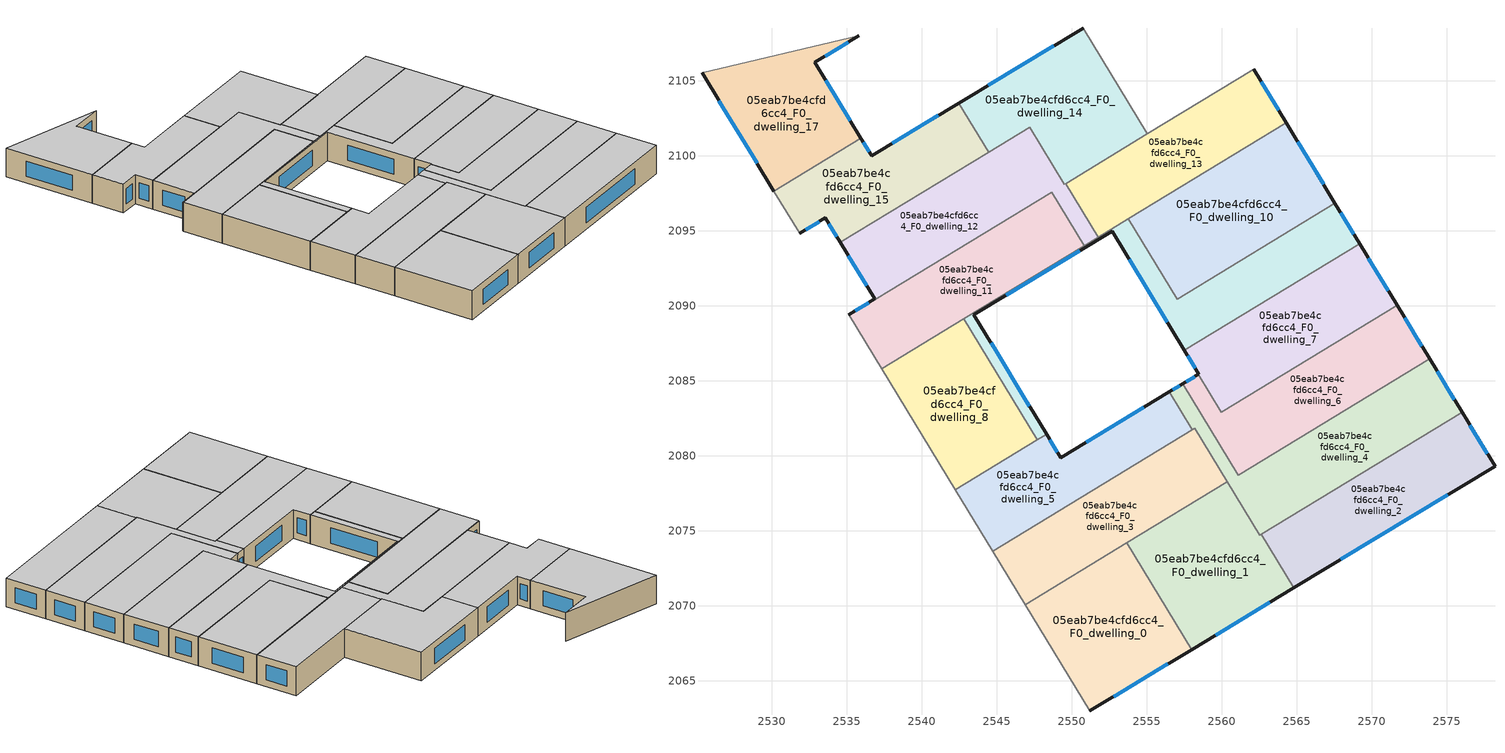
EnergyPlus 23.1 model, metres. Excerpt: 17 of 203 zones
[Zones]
05eab7be4cfd6cc4_F0_dwelling_0
 floor ground (EU_floor_Construction): 2553.68,2074.19 2558.01,2067.08 2551.22,2062.99 2546.91,2070.08 z0
 wall outside (EU_wall_Construction): 2551.22,2062.99 2558.01,2067.08 z0:3
 wall to 05eab7be4cfd6cc4_F0_dwelling_1 (EU_wall_Construction): 2558.01,2067.08 2553.68,2074.19 z0:3
 wall adiabatic (EU_wall_Construction): 2546.91,2070.08 2551.22,2062.99 z0:3
 wall to 05eab7be4cfd6cc4_F0_dwelling_3 (EU_wall_Construction): 2553.68,2074.19 2546.91,2070.08 z0:3
 window (EU_Window_Construction): 2552.82,2063.95 2556.41,2066.12 z0.7:2.3
 ceiling to 05eab7be4cfd6cc4_F1_dwelling_0 (EU_floor_Construction): 2558.01,2067.08 2553.68,2074.19 2546.91,2070.08 2551.22,2062.99 z3
05eab7be4cfd6cc4_F0_dwelling_1
 floor ground (EU_floor_Construction): 2562.64,2074.75 2564.8,2071.18 2558.01,2067.08 2553.68,2074.19 2560.39,2078.27 2562.56,2074.71 z0
 wall outside (EU_wall_Construction): 2558.01,2067.08 2564.8,2071.18 z0:3
 wall to 05eab7be4cfd6cc4_F0_dwelling_4 (EU_wall_Construction): 2562.64,2074.75 2562.56,2074.71 2560.39,2078.27 z0:3
 wall to 05eab7be4cfd6cc4_F0_dwelling_2 (EU_wall_Construction): 2564.8,2071.19 2562.64,2074.75 z0:3
 wall to 05eab7be4cfd6cc4_F0_dwelling_3 (EU_wall_Construction): 2560.39,2078.27 2553.68,2074.19 z0:3
 window (EU_Window_Construction): 2559.6,2068.04 2563.21,2070.22 z0.7:2.3
 ceiling to 05eab7be4cfd6cc4_F1_dwelling_1 (EU_floor_Construction): 2564.8,2071.18 2562.64,2074.75 2562.56,2074.71 2560.39,2078.27 2553.68,2074.19 2558.01,2067.08 z3
05eab7be4cfd6cc4_F0_dwelling_10
 floor ground (EU_floor_Construction): 2564.3,2102.2 2567.56,2096.84 2557.04,2090.45 2553.78,2095.8 z0
 wall outside (EU_wall_Construction): 2567.56,2096.84 2564.3,2102.2 z0:3
 wall to 05eab7be4cfd6cc4_F0_dwelling_9 (EU_wall_Construction): 2553.78,2095.8 2557.04,2090.45 2567.56,2096.84 z0:3
 wall to 05eab7be4cfd6cc4_F0_dwelling_13 (EU_wall_Construction): 2564.3,2102.2 2553.78,2095.8 z0:3
 window (EU_Window_Construction): 2566.79,2098.1 2565.07,2100.94 z0.7:2.3
 ceiling to 05eab7be4cfd6cc4_F1_dwelling_10 (EU_floor_Construction): 2567.56,2096.84 2564.3,2102.2 2553.78,2095.8 2557.04,2090.45 z3
05eab7be4cfd6cc4_F0_dwelling_11
 floor ground (EU_floor_Construction): 2548.66,2097.57 2550.83,2094 2537.35,2085.81 2535.18,2089.38 z0
 wall adiabatic (EU_wall_Construction): 2535.18,2089.38 2537.35,2085.81 z0:3
 wall to 05eab7be4cfd6cc4_F0_dwelling_12 (EU_wall_Construction): 2550.83,2094 2548.66,2097.57 2535.18,2089.38 z0:3
 wall to 05eab7be4cfd6cc4_F0_dwelling_9 (EU_wall_Construction): 2542.8,2089.12 2550.83,2094 z0:3
 wall to 05eab7be4cfd6cc4_F0_dwelling_8 (EU_wall_Construction): 2537.35,2085.81 2542.8,2089.12 z0:3
 ceiling to 05eab7be4cfd6cc4_F1_dwelling_11 (EU_floor_Construction): 2550.83,2094 2548.66,2097.57 2535.18,2089.38 2537.35,2085.81 z3
05eab7be4cfd6cc4_F0_dwelling_12
 floor ground (EU_floor_Construction): 2549.61,2098.15 2551.78,2094.58 2550.83,2094 2548.66,2097.57 2535.18,2089.38 2535.16,2089.42 2536.87,2090.45 2534.58,2094.22 2547.19,2101.89 2549.51,2098.09 z0
 wall outside (EU_wall_Construction): 2534.58,2094.22 2536.87,2090.45 2535.16,2089.42 z0:3
 wall to 05eab7be4cfd6cc4_F0_dwelling_14 (EU_wall_Construction): 2549.61,2098.15 2549.51,2098.09 2547.19,2101.89 2544.48,2100.24 z0:3
 wall to 05eab7be4cfd6cc4_F0_dwelling_13 (EU_wall_Construction): 2551.78,2094.58 2549.61,2098.15 z0:3
 wall adiabatic (EU_wall_Construction): 2535.16,2089.42 2535.18,2089.38 z0:3
 wall to 05eab7be4cfd6cc4_F0_dwelling_15 (EU_wall_Construction): 2544.48,2100.24 2534.58,2094.22 z0:3
 wall to 05eab7be4cfd6cc4_F0_dwelling_9 (EU_wall_Construction): 2550.83,2094 2551.78,2094.58 z0:3
 window (EU_Window_Construction): 2536.47,2090.21 2535.56,2089.66 / 2535.12,2093.34 2536.33,2091.34 z0.7:2.3
 ceiling to 05eab7be4cfd6cc4_F1_dwelling_12 (EU_floor_Construction): 2550.83,2094 2551.78,2094.58 2549.61,2098.15 2549.51,2098.09 2547.19,2101.89 2534.58,2094.22 2536.87,2090.45 2535.16,2089.42 2535.18,2089.38 2548.66,2097.57 z3
05eab7be4cfd6cc4_F0_dwelling_13
 floor ground (EU_floor_Construction): 2562.14,2105.76 2564.3,2102.2 2551.78,2094.58 2549.61,2098.15 z0
 wall outside (EU_wall_Construction): 2564.3,2102.2 2562.14,2105.76 z0:3
 wall to 05eab7be4cfd6cc4_F0_dwelling_16 (EU_wall_Construction): 2562.14,2105.76 2555.05,2101.46 z0:3
 wall to 05eab7be4cfd6cc4_F0_dwelling_14 (EU_wall_Construction): 2555.05,2101.46 2549.61,2098.15 z0:3
 wall to 05eab7be4cfd6cc4_F0_dwelling_9 (EU_wall_Construction): 2551.78,2094.58 2553.78,2095.8 z0:3
 window (EU_Window_Construction): 2563.79,2103.04 2562.64,2104.93 z0.7:2.3
 ceiling to 05eab7be4cfd6cc4_F1_dwelling_13 (EU_floor_Construction): 2564.3,2102.2 2562.14,2105.76 2549.61,2098.15 2551.78,2094.58 z3
05eab7be4cfd6cc4_F0_dwelling_14
 floor ground (EU_floor_Construction): 2550.76,2108.51 2555.05,2101.46 2549.51,2098.09 2547.19,2101.89 2544.48,2100.24 2542.48,2103.51 z0
 wall outside (EU_wall_Construction): 2550.76,2108.51 2542.48,2103.51 z0:3
 wall to 05eab7be4cfd6cc4_F0_dwelling_15 (EU_wall_Construction): 2542.48,2103.51 2544.48,2100.24 z0:3
 wall to 05eab7be4cfd6cc4_F0_dwelling_16 (EU_wall_Construction): 2555.05,2101.46 2550.76,2108.51 z0:3
 window (EU_Window_Construction): 2548.82,2107.34 2544.43,2104.69 z0.7:2.3
 ceiling to 05eab7be4cfd6cc4_F1_dwelling_14 (EU_floor_Construction): 2555.05,2101.46 2550.76,2108.51 2542.48,2103.51 2544.48,2100.24 2547.19,2101.89 2549.51,2098.09 z3
05eab7be4cfd6cc4_F0_dwelling_15
 floor ground (EU_floor_Construction): 2542.48,2103.51 2544.48,2100.24 2534.58,2094.22 2533.58,2095.86 2531.87,2094.82 2530.16,2097.64 2535.95,2101.16 2536.66,2100 z0
 wall outside (EU_wall_Construction): 2542.48,2103.51 2536.66,2100 2535.95,2101.16 / 2531.87,2094.82 2533.58,2095.86 2534.58,2094.22 z0:3
 wall adiabatic (EU_wall_Construction): 2530.16,2097.64 2531.87,2094.82 z0:3
 wall to 05eab7be4cfd6cc4_F0_dwelling_17 (EU_wall_Construction): 2535.95,2101.16 2530.16,2097.64 z0:3
 window (EU_Window_Construction): 2536.49,2100.27 2536.12,2100.89 / 2541.12,2102.69 2538.03,2100.82 / 2533.82,2095.47 2534.35,2094.61 / 2532.27,2095.07 2533.18,2095.62 z0.7:2.3
 ceiling to 05eab7be4cfd6cc4_F1_dwelling_15 (EU_floor_Construction): 2544.48,2100.24 2542.48,2103.51 2536.66,2100 2535.95,2101.16 2530.16,2097.64 2531.87,2094.82 2533.58,2095.86 2534.58,2094.22 z3
05eab7be4cfd6cc4_F0_dwelling_17
 floor ground (EU_floor_Construction): 2535.8,2107.98 2532.87,2106.22 2535.95,2101.16 2530.16,2097.64 2525.36,2105.53 z0
 wall outside (EU_wall_Construction): 2535.95,2101.16 2532.87,2106.22 2535.8,2107.98 / 2525.36,2105.53 2530.16,2097.64 z0:3
 wall to 05eab7be4cfd6cc4_F0_dwelling_18 (EU_wall_Construction): 2535.8,2107.98 2525.36,2105.53 z0:3
 window (EU_Window_Construction): 2533.56,2106.63 2535.11,2107.57 / 2535.23,2102.35 2533.6,2105.03 / 2526.48,2103.68 2529.03,2099.49 z0.7:2.3
 ceiling to 05eab7be4cfd6cc4_F1_dwelling_17 (EU_floor_Construction): 2535.95,2101.16 2532.87,2106.22 2535.8,2107.98 2525.36,2105.53 2530.16,2097.64 z3
05eab7be4cfd6cc4_F0_dwelling_2
 floor ground (EU_floor_Construction): 2576.03,2082.9 2578.22,2079.29 2564.8,2071.19 2562.64,2074.75 z0
 wall outside (EU_wall_Construction): 2564.8,2071.19 2578.22,2079.29 2576.03,2082.9 z0:3
 wall to 05eab7be4cfd6cc4_F0_dwelling_4 (EU_wall_Construction): 2576.03,2082.9 2562.64,2074.75 z0:3
 window (EU_Window_Construction): 2567.96,2073.09 2575.07,2077.39 / 2577.71,2080.14 2576.55,2082.05 z0.7:2.3
 ceiling to 05eab7be4cfd6cc4_F1_dwelling_2 (EU_floor_Construction): 2578.22,2079.29 2576.03,2082.9 2562.64,2074.75 2564.8,2071.19 z3
05eab7be4cfd6cc4_F0_dwelling_3
 floor ground (EU_floor_Construction): 2558.22,2081.84 2560.39,2078.27 2546.91,2070.08 2544.74,2073.64 z0
 wall adiabatic (EU_wall_Construction): 2544.74,2073.64 2546.91,2070.08 z0:3
 wall to 05eab7be4cfd6cc4_F0_dwelling_5 (EU_wall_Construction): 2558.05,2081.74 2544.74,2073.64 z0:3
 wall to 05eab7be4cfd6cc4_F0_dwelling_4 (EU_wall_Construction): 2560.39,2078.27 2558.22,2081.84 2558.05,2081.74 z0:3
 ceiling to 05eab7be4cfd6cc4_F1_dwelling_3 (EU_floor_Construction): 2560.39,2078.27 2558.22,2081.84 2544.74,2073.64 2546.91,2070.08 z3
05eab7be4cfd6cc4_F0_dwelling_4
 floor ground (EU_floor_Construction): 2573.86,2086.47 2576.03,2082.9 2562.56,2074.71 2558.22,2081.84 2558.05,2081.74 2556.52,2084.26 2557.41,2084.8 2561.11,2078.71 z0
 wall outside (EU_wall_Construction): 2576.03,2082.9 2573.86,2086.47 / 2557.41,2084.8 2556.52,2084.26 z0:3
 wall to 05eab7be4cfd6cc4_F0_dwelling_5 (EU_wall_Construction): 2556.52,2084.26 2558.05,2081.74 z0:3
 wall to 05eab7be4cfd6cc4_F0_dwelling_6 (EU_wall_Construction): 2573.86,2086.47 2561.11,2078.71 2557.41,2084.8 z0:3
 window (EU_Window_Construction): 2575.52,2083.74 2574.37,2085.63 / 2557.2,2084.67 2556.73,2084.38 z0.7:2.3
 ceiling to 05eab7be4cfd6cc4_F1_dwelling_4 (EU_floor_Construction): 2576.03,2082.9 2573.86,2086.47 2561.11,2078.71 2557.41,2084.8 2556.52,2084.26 2558.05,2081.74 2558.22,2081.84 2562.56,2074.71 z3
05eab7be4cfd6cc4_F0_dwelling_5
 floor ground (EU_floor_Construction): 2556.52,2084.26 2558.05,2081.74 2544.74,2073.64 2542.25,2077.75 2548.33,2081.44 2549.28,2079.88 z0
 wall outside (EU_wall_Construction): 2556.52,2084.26 2549.28,2079.88 2548.33,2081.44 z0:3
 wall adiabatic (EU_wall_Construction): 2542.25,2077.75 2544.74,2073.64 z0:3
 wall to 05eab7be4cfd6cc4_F0_dwelling_8 (EU_wall_Construction): 2547.7,2081.07 2542.25,2077.75 z0:3
 wall to 05eab7be4cfd6cc4_F0_dwelling_9 (EU_wall_Construction): 2548.33,2081.44 2547.7,2081.07 z0:3
 window (EU_Window_Construction): 2549.05,2080.25 2548.55,2081.08 / 2554.81,2083.23 2550.98,2080.91 z0.7:2.3
 ceiling to 05eab7be4cfd6cc4_F1_dwelling_5 (EU_floor_Construction): 2558.05,2081.74 2556.52,2084.26 2549.28,2079.88 2548.33,2081.44 2542.25,2077.75 2544.74,2073.64 z3
05eab7be4cfd6cc4_F0_dwelling_6
 floor ground (EU_floor_Construction): 2571.7,2090.03 2573.86,2086.47 2561.11,2078.71 2557.41,2084.8 2558.44,2085.42 2559.97,2082.9 z0
 wall outside (EU_wall_Construction): 2558.44,2085.42 2557.41,2084.8 / 2573.86,2086.47 2571.7,2090.03 z0:3
 wall to 05eab7be4cfd6cc4_F0_dwelling_7 (EU_wall_Construction): 2571.7,2090.03 2559.97,2082.9 2558.44,2085.42 z0:3
 window (EU_Window_Construction): 2558.2,2085.27 2557.65,2084.94 / 2573.35,2087.3 2572.2,2089.2 z0.7:2.3
 ceiling to 05eab7be4cfd6cc4_F1_dwelling_6 (EU_floor_Construction): 2573.86,2086.47 2571.7,2090.03 2559.97,2082.9 2558.44,2085.42 2557.41,2084.8 2561.11,2078.71 z3
05eab7be4cfd6cc4_F0_dwelling_7
 floor ground (EU_floor_Construction): 2569.2,2094.14 2571.7,2090.03 2559.97,2082.9 2558.44,2085.42 2558.48,2085.45 2557.52,2087.03 z0
 wall outside (EU_wall_Construction): 2571.7,2090.03 2569.2,2094.14 / 2557.52,2087.03 2558.48,2085.45 2558.44,2085.42 z0:3
 wall to 05eab7be4cfd6cc4_F0_dwelling_9 (EU_wall_Construction): 2569.2,2094.14 2557.52,2087.03 z0:3
 window (EU_Window_Construction): 2571.11,2091 2569.79,2093.17 / 2557.74,2086.66 2558.26,2085.82 z0.7:2.3
 ceiling to 05eab7be4cfd6cc4_F1_dwelling_7 (EU_floor_Construction): 2571.7,2090.03 2569.2,2094.14 2557.52,2087.03 2558.48,2085.45 2558.44,2085.42 2559.97,2082.9 z3
05eab7be4cfd6cc4_F0_dwelling_8
 floor ground (EU_floor_Construction): 2542.8,2089.12 2547.7,2081.07 2542.25,2077.75 2537.35,2085.81 z0
 wall to 05eab7be4cfd6cc4_F0_dwelling_9 (EU_wall_Construction): 2547.7,2081.07 2542.8,2089.12 z0:3
 wall adiabatic (EU_wall_Construction): 2537.35,2085.81 2542.25,2077.75 z0:3
 ceiling to 05eab7be4cfd6cc4_F1_dwelling_8 (EU_floor_Construction): 2547.7,2081.07 2542.8,2089.12 2537.35,2085.81 2542.25,2077.75 z3
05eab7be4cfd6cc4_F0_dwelling_9
 floor ground (EU_floor_Construction): 2567.56,2096.84 2569.2,2094.14 2557.52,2087.03 2552.69,2094.96 2543.49,2089.4 2548.33,2081.44 2547.7,2081.07 2542.8,2089.12 2553.78,2095.8 2557.04,2090.45 z0
 wall outside (EU_wall_Construction): 2548.33,2081.44 2543.49,2089.4 2552.69,2094.96 2557.52,2087.03 / 2569.2,2094.14 2567.56,2096.84 z0:3
 window (EU_Window_Construction): 2545.65,2090.71 2550.53,2093.66 / 2547.19,2083.31 2544.63,2087.53 / 2568.81,2094.77 2567.94,2096.21 / 2553.83,2093.1 2556.38,2088.9 z0.7:2.3
 ceiling to 05eab7be4cfd6cc4_F1_dwelling_9 (EU_floor_Construction): 2569.2,2094.14 2567.56,2096.84 2557.04,2090.45 2553.78,2095.8 2542.8,2089.12 2547.7,2081.07 2548.33,2081.44 2543.49,2089.4 2552.69,2094.96 2557.52,2087.03 z3
[Building]
EU S2 Campaign: North Axis=0; Terrain=City; Solar Distribution=FullExterior
[Site:Location]
Budapest.Ferenc.Liszt.Intl.AP: Latitude=47.437; Longitude=19.256; Time Zone=1; Elevation=185
[SizingPeriod:WeatherFileDays]
AnnualSizingPeriod: Begin Month=1; Begin Day of Month=1; End Month=12; End Day of Month=31; Day of Week for Start Day=Monday; Use Weather File Daylight Saving Period=No; Use Weather File Rain and Snow Indicators=No
[MATERIAL]
EU_InternalMass_Material: Roughness=MediumRough; Thickness=0.1; Conductivity=1; Density=1800; Specific Heat=900; Thermal Absorptance=0.9; Solar Absorptance=0.7; Visible Absorptance=0.7
[MATERIAL:NOMASS] Roughness=MediumRough; Thermal Absorptance=0.9; Solar Absorptance=0.7; Visible Absorptance=0.7
Name | Thermal Resistance
EU_wall_NoMass | 0.832559
EU_floor_NoMass | 0.872794
[WINDOWMATERIAL:SIMPLEGLAZINGSYSTEM]
EU_Window_SimpleGlazing: UFactor=2.79869; Solar Heat Gain Coefficient=0.75; Visible Transmittance=0.75
[CONSTRUCTION]
EU_wall_Construction: EU_wall_NoMass
EU_floor_Construction: EU_floor_NoMass
EU_Window_Construction: EU_Window_SimpleGlazing
EU_InternalMass_Construction: EU_InternalMass_Material
[ZONE] Type=1; Multiplier=1; Ceiling Height=autocalculate; Floor Area=autocalculate; Part of Total Floor Area=Yes
Name | Volume
05eab7be4cfd6cc4_F0_dwelling_0 | 197.502
05eab7be4cfd6cc4_F0_dwelling_1 | 197.51
05eab7be4cfd6cc4_F0_dwelling_10 | 231.326
05eab7be4cfd6cc4_F0_dwelling_11 | 197.525
05eab7be4cfd6cc4_F0_dwelling_12 | 211.445
05eab7be4cfd6cc4_F0_dwelling_13 | 183.576
05eab7be4cfd6cc4_F0_dwelling_14 | 197.489
05eab7be4cfd6cc4_F0_dwelling_15 | 173.065
05eab7be4cfd6cc4_F0_dwelling_17 | 171.034
05eab7be4cfd6cc4_F0_dwelling_2 | 197.492
05eab7be4cfd6cc4_F0_dwelling_3 | 197.504
05eab7be4cfd6cc4_F0_dwelling_4 | 217.38
05eab7be4cfd6cc4_F0_dwelling_5 | 177.653
05eab7be4cfd6cc4_F0_dwelling_6 | 197.494
05eab7be4cfd6cc4_F0_dwelling_7 | 197.503
05eab7be4cfd6cc4_F0_dwelling_8 | 180.605
05eab7be4cfd6cc4_F0_dwelling_9 | 180.648
[INTERNALMASS] Construction=EU_InternalMass_Construction
Name | Zone or ZoneList | Surface Area
05eab7be4cfd6cc4_F0_dwelling_0_EU_InternalMass | 05eab7be4cfd6cc4_F0_dwelling_0 | 65.8344
05eab7be4cfd6cc4_F0_dwelling_1_EU_InternalMass | 05eab7be4cfd6cc4_F0_dwelling_1 | 65.8394
05eab7be4cfd6cc4_F0_dwelling_2_EU_InternalMass | 05eab7be4cfd6cc4_F0_dwelling_2 | 65.8302
05eab7be4cfd6cc4_F0_dwelling_3_EU_InternalMass | 05eab7be4cfd6cc4_F0_dwelling_3 | 65.8292
05eab7be4cfd6cc4_F0_dwelling_4_EU_InternalMass | 05eab7be4cfd6cc4_F0_dwelling_4 | 72.4601
05eab7be4cfd6cc4_F0_dwelling_5_EU_InternalMass | 05eab7be4cfd6cc4_F0_dwelling_5 | 59.2169
05eab7be4cfd6cc4_F0_dwelling_6_EU_InternalMass | 05eab7be4cfd6cc4_F0_dwelling_6 | 65.8305
05eab7be4cfd6cc4_F0_dwelling_7_EU_InternalMass | 05eab7be4cfd6cc4_F0_dwelling_7 | 65.8342
05eab7be4cfd6cc4_F0_dwelling_8_EU_InternalMass | 05eab7be4cfd6cc4_F0_dwelling_8 | 60.2033
05eab7be4cfd6cc4_F0_dwelling_9_EU_InternalMass | 05eab7be4cfd6cc4_F0_dwelling_9 | 60.2182
05eab7be4cfd6cc4_F0_dwelling_10_EU_InternalMass | 05eab7be4cfd6cc4_F0_dwelling_10 | 77.107
05eab7be4cfd6cc4_F0_dwelling_11_EU_InternalMass | 05eab7be4cfd6cc4_F0_dwelling_11 | 65.8412
05eab7be4cfd6cc4_F0_dwelling_12_EU_InternalMass | 05eab7be4cfd6cc4_F0_dwelling_12 | 70.4813
05eab7be4cfd6cc4_F0_dwelling_13_EU_InternalMass | 05eab7be4cfd6cc4_F0_dwelling_13 | 61.1929
05eab7be4cfd6cc4_F0_dwelling_14_EU_InternalMass | 05eab7be4cfd6cc4_F0_dwelling_14 | 65.8297
05eab7be4cfd6cc4_F0_dwelling_15_EU_InternalMass | 05eab7be4cfd6cc4_F0_dwelling_15 | 57.6867
05eab7be4cfd6cc4_F0_dwelling_17_EU_InternalMass | 05eab7be4cfd6cc4_F0_dwelling_17 | 57.0105
[OTHEREQUIPMENT] Fuel Type=Electricity; Design Level Calculation Method=Watts/Area; Power per Zone Floor Area=1; Fraction Latent=0; Fraction Radiant=0; Fraction Lost=0; Carbon Dioxide Generation Rate=0; EndUse Subcategory=EU_Step8_InternalGains
Name | Zone or ZoneList or Space or SpaceList | Schedule
EU_Step8_InternalGain_05eab7be4cfd6cc4_F0_dwelling_0_f000 | 05eab7be4cfd6cc4_F0_dwelling_0 | EU_Step8_GainSchedule_05eab7be4cfd6cc4_F0_dwelling_0_f000
EU_Step8_InternalGain_05eab7be4cfd6cc4_F0_dwelling_1_f000 | 05eab7be4cfd6cc4_F0_dwelling_1 | EU_Step8_GainSchedule_05eab7be4cfd6cc4_F0_dwelling_1_f000
EU_Step8_InternalGain_05eab7be4cfd6cc4_F0_dwelling_2_f000 | 05eab7be4cfd6cc4_F0_dwelling_2 | EU_Step8_GainSchedule_05eab7be4cfd6cc4_F0_dwelling_2_f000
EU_Step8_InternalGain_05eab7be4cfd6cc4_F0_dwelling_3_f000 | 05eab7be4cfd6cc4_F0_dwelling_3 | EU_Step8_GainSchedule_05eab7be4cfd6cc4_F0_dwelling_3_f000
EU_Step8_InternalGain_05eab7be4cfd6cc4_F0_dwelling_4_f000 | 05eab7be4cfd6cc4_F0_dwelling_4 | EU_Step8_GainSchedule_05eab7be4cfd6cc4_F0_dwelling_4_f000
EU_Step8_InternalGain_05eab7be4cfd6cc4_F0_dwelling_5_f000 | 05eab7be4cfd6cc4_F0_dwelling_5 | EU_Step8_GainSchedule_05eab7be4cfd6cc4_F0_dwelling_5_f000
EU_Step8_InternalGain_05eab7be4cfd6cc4_F0_dwelling_6_f000 | 05eab7be4cfd6cc4_F0_dwelling_6 | EU_Step8_GainSchedule_05eab7be4cfd6cc4_F0_dwelling_6_f000
EU_Step8_InternalGain_05eab7be4cfd6cc4_F0_dwelling_7_f000 | 05eab7be4cfd6cc4_F0_dwelling_7 | EU_Step8_GainSchedule_05eab7be4cfd6cc4_F0_dwelling_7_f000
EU_Step8_InternalGain_05eab7be4cfd6cc4_F0_dwelling_8_f000 | 05eab7be4cfd6cc4_F0_dwelling_8 | EU_Step8_GainSchedule_05eab7be4cfd6cc4_F0_dwelling_8_f000
EU_Step8_InternalGain_05eab7be4cfd6cc4_F0_dwelling_9_f000 | 05eab7be4cfd6cc4_F0_dwelling_9 | EU_Step8_GainSchedule_05eab7be4cfd6cc4_F0_dwelling_9_f000
EU_Step8_InternalGain_05eab7be4cfd6cc4_F0_dwelling_10_f000 | 05eab7be4cfd6cc4_F0_dwelling_10 | EU_Step8_GainSchedule_05eab7be4cfd6cc4_F0_dwelling_10_f000
EU_Step8_InternalGain_05eab7be4cfd6cc4_F0_dwelling_11_f000 | 05eab7be4cfd6cc4_F0_dwelling_11 | EU_Step8_GainSchedule_05eab7be4cfd6cc4_F0_dwelling_11_f000
EU_Step8_InternalGain_05eab7be4cfd6cc4_F0_dwelling_12_f000 | 05eab7be4cfd6cc4_F0_dwelling_12 | EU_Step8_GainSchedule_05eab7be4cfd6cc4_F0_dwelling_12_f000
EU_Step8_InternalGain_05eab7be4cfd6cc4_F0_dwelling_13_f000 | 05eab7be4cfd6cc4_F0_dwelling_13 | EU_Step8_GainSchedule_05eab7be4cfd6cc4_F0_dwelling_13_f000
EU_Step8_InternalGain_05eab7be4cfd6cc4_F0_dwelling_14_f000 | 05eab7be4cfd6cc4_F0_dwelling_14 | EU_Step8_GainSchedule_05eab7be4cfd6cc4_F0_dwelling_14_f000
EU_Step8_InternalGain_05eab7be4cfd6cc4_F0_dwelling_15_f000 | 05eab7be4cfd6cc4_F0_dwelling_15 | EU_Step8_GainSchedule_05eab7be4cfd6cc4_F0_dwelling_15_f000
EU_Step8_InternalGain_05eab7be4cfd6cc4_F0_dwelling_17_f000 | 05eab7be4cfd6cc4_F0_dwelling_17 | EU_Step8_GainSchedule_05eab7be4cfd6cc4_F0_dwelling_17_f000
[ZONEVENTILATION:DESIGNFLOWRATE] Schedule=EU_AlwaysOn; Design Flow Rate Calculation Method=AirChanges/Hour; Air Changes per Hour=0.475469; Ventilation Type=Natural; Fan Pressure Rise=0; Fan Total Efficiency=1; Constant Term Coefficient=1; Temperature Term Coefficient=0; Velocity Term Coefficient=0; Velocity Squared Term Coefficient=0; Minimum Indoor Temperature=-100; Maximum Indoor Temperature=100; Delta Temperature=-100; Minimum Outdoor Temperature=-100; Maximum Outdoor Temperature=100; Maximum Wind Speed=40
Name | Zone or ZoneList or Space or SpaceList
EU_ConstantAir_05eab7be4cfd6cc4_F0_dwelling_0 | 05eab7be4cfd6cc4_F0_dwelling_0
EU_ConstantAir_05eab7be4cfd6cc4_F0_dwelling_1 | 05eab7be4cfd6cc4_F0_dwelling_1
EU_ConstantAir_05eab7be4cfd6cc4_F0_dwelling_2 | 05eab7be4cfd6cc4_F0_dwelling_2
EU_ConstantAir_05eab7be4cfd6cc4_F0_dwelling_3 | 05eab7be4cfd6cc4_F0_dwelling_3
EU_ConstantAir_05eab7be4cfd6cc4_F0_dwelling_4 | 05eab7be4cfd6cc4_F0_dwelling_4
EU_ConstantAir_05eab7be4cfd6cc4_F0_dwelling_5 | 05eab7be4cfd6cc4_F0_dwelling_5
EU_ConstantAir_05eab7be4cfd6cc4_F0_dwelling_6 | 05eab7be4cfd6cc4_F0_dwelling_6
EU_ConstantAir_05eab7be4cfd6cc4_F0_dwelling_7 | 05eab7be4cfd6cc4_F0_dwelling_7
EU_ConstantAir_05eab7be4cfd6cc4_F0_dwelling_8 | 05eab7be4cfd6cc4_F0_dwelling_8
EU_ConstantAir_05eab7be4cfd6cc4_F0_dwelling_9 | 05eab7be4cfd6cc4_F0_dwelling_9
EU_ConstantAir_05eab7be4cfd6cc4_F0_dwelling_10 | 05eab7be4cfd6cc4_F0_dwelling_10
EU_ConstantAir_05eab7be4cfd6cc4_F0_dwelling_11 | 05eab7be4cfd6cc4_F0_dwelling_11
EU_ConstantAir_05eab7be4cfd6cc4_F0_dwelling_12 | 05eab7be4cfd6cc4_F0_dwelling_12
EU_ConstantAir_05eab7be4cfd6cc4_F0_dwelling_13 | 05eab7be4cfd6cc4_F0_dwelling_13
EU_ConstantAir_05eab7be4cfd6cc4_F0_dwelling_14 | 05eab7be4cfd6cc4_F0_dwelling_14
EU_ConstantAir_05eab7be4cfd6cc4_F0_dwelling_15 | 05eab7be4cfd6cc4_F0_dwelling_15
EU_ConstantAir_05eab7be4cfd6cc4_F0_dwelling_17 | 05eab7be4cfd6cc4_F0_dwelling_17
[HVACTEMPLATE:THERMOSTAT] Constant Heating Setpoint=20; Constant Cooling Setpoint=50
EU_HeatOnly_05eab7be4cfd6cc4_F0_dwelling_0; EU_HeatOnly_05eab7be4cfd6cc4_F0_dwelling_1; EU_HeatOnly_05eab7be4cfd6cc4_F0_dwelling_2; EU_HeatOnly_05eab7be4cfd6cc4_F0_dwelling_3; EU_HeatOnly_05eab7be4cfd6cc4_F0_dwelling_4; EU_HeatOnly_05eab7be4cfd6cc4_F0_dwelling_5; EU_HeatOnly_05eab7be4cfd6cc4_F0_dwelling_6; EU_HeatOnly_05eab7be4cfd6cc4_F0_dwelling_7; EU_HeatOnly_05eab7be4cfd6cc4_F0_dwelling_8; EU_HeatOnly_05eab7be4cfd6cc4_F0_dwelling_9; EU_HeatOnly_05eab7be4cfd6cc4_F0_dwelling_10; EU_HeatOnly_05eab7be4cfd6cc4_F0_dwelling_11; EU_HeatOnly_05eab7be4cfd6cc4_F0_dwelling_12; EU_HeatOnly_05eab7be4cfd6cc4_F0_dwelling_13; EU_HeatOnly_05eab7be4cfd6cc4_F0_dwelling_14; EU_HeatOnly_05eab7be4cfd6cc4_F0_dwelling_15; EU_HeatOnly_05eab7be4cfd6cc4_F0_dwelling_16; EU_HeatOnly_05eab7be4cfd6cc4_F0_dwelling_17; EU_HeatOnly_05eab7be4cfd6cc4_F0_dwelling_18; EU_HeatOnly_05eab7be4cfd6cc4_F0_dwelling_19; EU_HeatOnly_05eab7be4cfd6cc4_F0_dwelling_20; EU_HeatOnly_05eab7be4cfd6cc4_F0_dwelling_21; EU_HeatOnly_05eab7be4cfd6cc4_F0_dwelling_22; EU_HeatOnly_05eab7be4cfd6cc4_F0_dwelling_23; EU_HeatOnly_05eab7be4cfd6cc4_F0_dwelling_24; EU_HeatOnly_05eab7be4cfd6cc4_F0_dwelling_25; EU_HeatOnly_05eab7be4cfd6cc4_F0_dwelling_26; EU_HeatOnly_05eab7be4cfd6cc4_F0_dwelling_27; EU_HeatOnly_05eab7be4cfd6cc4_F0_dwelling_28; EU_HeatOnly_05eab7be4cfd6cc4_F0_dwelling_29; EU_HeatOnly_05eab7be4cfd6cc4_F0_dwelling_30; EU_HeatOnly_05eab7be4cfd6cc4_F0_dwelling_31; EU_HeatOnly_05eab7be4cfd6cc4_F0_dwelling_32; EU_HeatOnly_05eab7be4cfd6cc4_F0_dwelling_33; EU_HeatOnly_05eab7be4cfd6cc4_F1_dwelling_0; EU_HeatOnly_05eab7be4cfd6cc4_F1_dwelling_1; EU_HeatOnly_05eab7be4cfd6cc4_F1_dwelling_2; EU_HeatOnly_05eab7be4cfd6cc4_F1_dwelling_3; EU_HeatOnly_05eab7be4cfd6cc4_F1_dwelling_4; EU_HeatOnly_05eab7be4cfd6cc4_F1_dwelling_5; EU_HeatOnly_05eab7be4cfd6cc4_F1_dwelling_6; EU_HeatOnly_05eab7be4cfd6cc4_F1_dwelling_7; EU_HeatOnly_05eab7be4cfd6cc4_F1_dwelling_8; EU_HeatOnly_05eab7be4cfd6cc4_F1_dwelling_9; EU_HeatOnly_05eab7be4cfd6cc4_F1_dwelling_10; EU_HeatOnly_05eab7be4cfd6cc4_F1_dwelling_11; EU_HeatOnly_05eab7be4cfd6cc4_F1_dwelling_12; EU_HeatOnly_05eab7be4cfd6cc4_F1_dwelling_13; EU_HeatOnly_05eab7be4cfd6cc4_F1_dwelling_14; EU_HeatOnly_05eab7be4cfd6cc4_F1_dwelling_15; EU_HeatOnly_05eab7be4cfd6cc4_F1_dwelling_16; EU_HeatOnly_05eab7be4cfd6cc4_F1_dwelling_17; EU_HeatOnly_05eab7be4cfd6cc4_F1_dwelling_18; EU_HeatOnly_05eab7be4cfd6cc4_F1_dwelling_19; EU_HeatOnly_05eab7be4cfd6cc4_F1_dwelling_20; EU_HeatOnly_05eab7be4cfd6cc4_F1_dwelling_21; EU_HeatOnly_05eab7be4cfd6cc4_F1_dwelling_22; EU_HeatOnly_05eab7be4cfd6cc4_F1_dwelling_23; EU_HeatOnly_05eab7be4cfd6cc4_F1_dwelling_24; EU_HeatOnly_05eab7be4cfd6cc4_F1_dwelling_25; EU_HeatOnly_05eab7be4cfd6cc4_F1_dwelling_26; EU_HeatOnly_05eab7be4cfd6cc4_F1_dwelling_27; EU_HeatOnly_05eab7be4cfd6cc4_F1_dwelling_28; EU_HeatOnly_05eab7be4cfd6cc4_F1_dwelling_29; EU_HeatOnly_05eab7be4cfd6cc4_F1_dwelling_30; EU_HeatOnly_05eab7be4cfd6cc4_F1_dwelling_31; EU_HeatOnly_05eab7be4cfd6cc4_F1_dwelling_32; EU_HeatOnly_05eab7be4cfd6cc4_F1_dwelling_33; EU_HeatOnly_05eab7be4cfd6cc4_F2_dwelling_0; EU_HeatOnly_05eab7be4cfd6cc4_F2_dwelling_1; EU_HeatOnly_05eab7be4cfd6cc4_F2_dwelling_2; EU_HeatOnly_05eab7be4cfd6cc4_F2_dwelling_3; EU_HeatOnly_05eab7be4cfd6cc4_F2_dwelling_4; EU_HeatOnly_05eab7be4cfd6cc4_F2_dwelling_5; EU_HeatOnly_05eab7be4cfd6cc4_F2_dwelling_6; EU_HeatOnly_05eab7be4cfd6cc4_F2_dwelling_7; EU_HeatOnly_05eab7be4cfd6cc4_F2_dwelling_8; EU_HeatOnly_05eab7be4cfd6cc4_F2_dwelling_9; EU_HeatOnly_05eab7be4cfd6cc4_F2_dwelling_10; EU_HeatOnly_05eab7be4cfd6cc4_F2_dwelling_11; EU_HeatOnly_05eab7be4cfd6cc4_F2_dwelling_12; EU_HeatOnly_05eab7be4cfd6cc4_F2_dwelling_13; EU_HeatOnly_05eab7be4cfd6cc4_F2_dwelling_14; EU_HeatOnly_05eab7be4cfd6cc4_F2_dwelling_15; EU_HeatOnly_05eab7be4cfd6cc4_F2_dwelling_16; EU_HeatOnly_05eab7be4cfd6cc4_F2_dwelling_17; EU_HeatOnly_05eab7be4cfd6cc4_F2_dwelling_18; EU_HeatOnly_05eab7be4cfd6cc4_F2_dwelling_19; EU_HeatOnly_05eab7be4cfd6cc4_F2_dwelling_20; EU_HeatOnly_05eab7be4cfd6cc4_F2_dwelling_21; EU_HeatOnly_05eab7be4cfd6cc4_F2_dwelling_22; EU_HeatOnly_05eab7be4cfd6cc4_F2_dwelling_23; EU_HeatOnly_05eab7be4cfd6cc4_F2_dwelling_24; EU_HeatOnly_05eab7be4cfd6cc4_F2_dwelling_25; EU_HeatOnly_05eab7be4cfd6cc4_F2_dwelling_26; EU_HeatOnly_05eab7be4cfd6cc4_F2_dwelling_27; EU_HeatOnly_05eab7be4cfd6cc4_F2_dwelling_28; EU_HeatOnly_05eab7be4cfd6cc4_F2_dwelling_29; EU_HeatOnly_05eab7be4cfd6cc4_F2_dwelling_30; EU_HeatOnly_05eab7be4cfd6cc4_F2_dwelling_31; EU_HeatOnly_05eab7be4cfd6cc4_F2_dwelling_32; EU_HeatOnly_05eab7be4cfd6cc4_F2_dwelling_33; EU_HeatOnly_05eab7be4cfd6cc4_F3_dwelling_0; EU_HeatOnly_05eab7be4cfd6cc4_F3_dwelling_1; EU_HeatOnly_05eab7be4cfd6cc4_F3_dwelling_2; EU_HeatOnly_05eab7be4cfd6cc4_F3_dwelling_3; EU_HeatOnly_05eab7be4cfd6cc4_F3_dwelling_4; EU_HeatOnly_05eab7be4cfd6cc4_F3_dwelling_5; EU_HeatOnly_05eab7be4cfd6cc4_F3_dwelling_6; EU_HeatOnly_05eab7be4cfd6cc4_F3_dwelling_7; EU_HeatOnly_05eab7be4cfd6cc4_F3_dwelling_8; EU_HeatOnly_05eab7be4cfd6cc4_F3_dwelling_9; EU_HeatOnly_05eab7be4cfd6cc4_F3_dwelling_10; EU_HeatOnly_05eab7be4cfd6cc4_F3_dwelling_11; EU_HeatOnly_05eab7be4cfd6cc4_F3_dwelling_12; EU_HeatOnly_05eab7be4cfd6cc4_F3_dwelling_13; EU_HeatOnly_05eab7be4cfd6cc4_F3_dwelling_14; EU_HeatOnly_05eab7be4cfd6cc4_F3_dwelling_15; EU_HeatOnly_05eab7be4cfd6cc4_F3_dwelling_16; EU_HeatOnly_05eab7be4cfd6cc4_F3_dwelling_17; EU_HeatOnly_05eab7be4cfd6cc4_F3_dwelling_18; EU_HeatOnly_05eab7be4cfd6cc4_F3_dwelling_19; EU_HeatOnly_05eab7be4cfd6cc4_F3_dwelling_20; EU_HeatOnly_05eab7be4cfd6cc4_F3_dwelling_21; EU_HeatOnly_05eab7be4cfd6cc4_F3_dwelling_22; EU_HeatOnly_05eab7be4cfd6cc4_F3_dwelling_23; EU_HeatOnly_05eab7be4cfd6cc4_F3_dwelling_24; EU_HeatOnly_05eab7be4cfd6cc4_F3_dwelling_25; EU_HeatOnly_05eab7be4cfd6cc4_F3_dwelling_26; EU_HeatOnly_05eab7be4cfd6cc4_F3_dwelling_27; EU_HeatOnly_05eab7be4cfd6cc4_F3_dwelling_28; EU_HeatOnly_05eab7be4cfd6cc4_F3_dwelling_29; EU_HeatOnly_05eab7be4cfd6cc4_F3_dwelling_30; EU_HeatOnly_05eab7be4cfd6cc4_F3_dwelling_31; EU_HeatOnly_05eab7be4cfd6cc4_F3_dwelling_32; EU_HeatOnly_05eab7be4cfd6cc4_F3_dwelling_33; EU_HeatOnly_05eab7be4cfd6cc4_F4_dwelling_0; EU_HeatOnly_05eab7be4cfd6cc4_F4_dwelling_1; EU_HeatOnly_05eab7be4cfd6cc4_F4_dwelling_2; EU_HeatOnly_05eab7be4cfd6cc4_F4_dwelling_3; EU_HeatOnly_05eab7be4cfd6cc4_F4_dwelling_4; EU_HeatOnly_05eab7be4cfd6cc4_F4_dwelling_5; EU_HeatOnly_05eab7be4cfd6cc4_F4_dwelling_6; EU_HeatOnly_05eab7be4cfd6cc4_F4_dwelling_7; EU_HeatOnly_05eab7be4cfd6cc4_F4_dwelling_8; EU_HeatOnly_05eab7be4cfd6cc4_F4_dwelling_9; EU_HeatOnly_05eab7be4cfd6cc4_F4_dwelling_10; EU_HeatOnly_05eab7be4cfd6cc4_F4_dwelling_11; EU_HeatOnly_05eab7be4cfd6cc4_F4_dwelling_12; EU_HeatOnly_05eab7be4cfd6cc4_F4_dwelling_13; EU_HeatOnly_05eab7be4cfd6cc4_F4_dwelling_14; EU_HeatOnly_05eab7be4cfd6cc4_F4_dwelling_15; EU_HeatOnly_05eab7be4cfd6cc4_F4_dwelling_16; EU_HeatOnly_05eab7be4cfd6cc4_F4_dwelling_17; EU_HeatOnly_05eab7be4cfd6cc4_F4_dwelling_18; EU_HeatOnly_05eab7be4cfd6cc4_F4_dwelling_19; EU_HeatOnly_05eab7be4cfd6cc4_F4_dwelling_20; EU_HeatOnly_05eab7be4cfd6cc4_F4_dwelling_21; EU_HeatOnly_05eab7be4cfd6cc4_F4_dwelling_22; EU_HeatOnly_05eab7be4cfd6cc4_F4_dwelling_23; EU_HeatOnly_05eab7be4cfd6cc4_F4_dwelling_24; EU_HeatOnly_05eab7be4cfd6cc4_F4_dwelling_25; EU_HeatOnly_05eab7be4cfd6cc4_F4_dwelling_26; EU_HeatOnly_05eab7be4cfd6cc4_F4_dwelling_27; EU_HeatOnly_05eab7be4cfd6cc4_F4_dwelling_28; EU_HeatOnly_05eab7be4cfd6cc4_F4_dwelling_29; EU_HeatOnly_05eab7be4cfd6cc4_F4_dwelling_30; EU_HeatOnly_05eab7be4cfd6cc4_F4_dwelling_31; EU_HeatOnly_05eab7be4cfd6cc4_F4_dwelling_32; EU_HeatOnly_05eab7be4cfd6cc4_F4_dwelling_33; EU_HeatOnly_05eab7be4cfd6cc4_F5_dwelling_0; EU_HeatOnly_05eab7be4cfd6cc4_F5_dwelling_1; EU_HeatOnly_05eab7be4cfd6cc4_F5_dwelling_2; EU_HeatOnly_05eab7be4cfd6cc4_F5_dwelling_3; EU_HeatOnly_05eab7be4cfd6cc4_F5_dwelling_4; EU_HeatOnly_05eab7be4cfd6cc4_F5_dwelling_5; EU_HeatOnly_05eab7be4cfd6cc4_F5_dwelling_6; EU_HeatOnly_05eab7be4cfd6cc4_F5_dwelling_7; EU_HeatOnly_05eab7be4cfd6cc4_F5_dwelling_8; EU_HeatOnly_05eab7be4cfd6cc4_F5_dwelling_9; EU_HeatOnly_05eab7be4cfd6cc4_F5_dwelling_10; EU_HeatOnly_05eab7be4cfd6cc4_F5_dwelling_11; EU_HeatOnly_05eab7be4cfd6cc4_F5_dwelling_12; EU_HeatOnly_05eab7be4cfd6cc4_F5_dwelling_13; EU_HeatOnly_05eab7be4cfd6cc4_F5_dwelling_14; EU_HeatOnly_05eab7be4cfd6cc4_F5_dwelling_15; EU_HeatOnly_05eab7be4cfd6cc4_F5_dwelling_16; EU_HeatOnly_05eab7be4cfd6cc4_F5_dwelling_17; EU_HeatOnly_05eab7be4cfd6cc4_F5_dwelling_18; EU_HeatOnly_05eab7be4cfd6cc4_F5_dwelling_19; EU_HeatOnly_05eab7be4cfd6cc4_F5_dwelling_20; EU_HeatOnly_05eab7be4cfd6cc4_F5_dwelling_21; EU_HeatOnly_05eab7be4cfd6cc4_F5_dwelling_22; EU_HeatOnly_05eab7be4cfd6cc4_F5_dwelling_23; EU_HeatOnly_05eab7be4cfd6cc4_F5_dwelling_24; EU_HeatOnly_05eab7be4cfd6cc4_F5_dwelling_25; EU_HeatOnly_05eab7be4cfd6cc4_F5_dwelling_26; EU_HeatOnly_05eab7be4cfd6cc4_F5_dwelling_27; EU_HeatOnly_05eab7be4cfd6cc4_F5_dwelling_28; EU_HeatOnly_05eab7be4cfd6cc4_F5_dwelling_29; EU_HeatOnly_05eab7be4cfd6cc4_F5_dwelling_30; EU_HeatOnly_05eab7be4cfd6cc4_F5_dwelling_31; EU_HeatOnly_05eab7be4cfd6cc4_F5_dwelling_32
[HVACTEMPLATE:ZONE:IDEALLOADSAIRSYSTEM] System Availability Schedule=EU_AlwaysOn; Maximum Heating Supply Air Temperature=50; Minimum Cooling Supply Air Temperature=13; Maximum Heating Supply Air Humidity Ratio=0.0156; Minimum Cooling Supply Air Humidity Ratio=0.0077; Heating Limit=NoLimit; Cooling Limit=NoLimit; Heating Availability Schedule=EU_AlwaysOn; Cooling Availability Schedule=EU_CoolingOff; Dehumidification Control Type=ConstantSensibleHeatRatio; Cooling Sensible Heat Ratio=0.7; Dehumidification Setpoint=60; Humidification Control Type=None; Humidification Setpoint=30; Outdoor Air Method=None; Outdoor Air Flow Rate per Person=0.00944; Outdoor Air Flow Rate per Zone Floor Area=0; Outdoor Air Flow Rate per Zone=0; Demand Controlled Ventilation Type=None; Outdoor Air Economizer Type=NoEconomizer; Heat Recovery Type=None; Sensible Heat Recovery Effectiveness=0.7; Latent Heat Recovery Effectiveness=0.65
Name | Template Thermostat
05eab7be4cfd6cc4_F0_dwelling_0 | EU_HeatOnly_05eab7be4cfd6cc4_F0_dwelling_0
05eab7be4cfd6cc4_F0_dwelling_1 | EU_HeatOnly_05eab7be4cfd6cc4_F0_dwelling_1
05eab7be4cfd6cc4_F0_dwelling_2 | EU_HeatOnly_05eab7be4cfd6cc4_F0_dwelling_2
05eab7be4cfd6cc4_F0_dwelling_3 | EU_HeatOnly_05eab7be4cfd6cc4_F0_dwelling_3
05eab7be4cfd6cc4_F0_dwelling_4 | EU_HeatOnly_05eab7be4cfd6cc4_F0_dwelling_4
05eab7be4cfd6cc4_F0_dwelling_5 | EU_HeatOnly_05eab7be4cfd6cc4_F0_dwelling_5
05eab7be4cfd6cc4_F0_dwelling_6 | EU_HeatOnly_05eab7be4cfd6cc4_F0_dwelling_6
05eab7be4cfd6cc4_F0_dwelling_7 | EU_HeatOnly_05eab7be4cfd6cc4_F0_dwelling_7
05eab7be4cfd6cc4_F0_dwelling_8 | EU_HeatOnly_05eab7be4cfd6cc4_F0_dwelling_8
05eab7be4cfd6cc4_F0_dwelling_9 | EU_HeatOnly_05eab7be4cfd6cc4_F0_dwelling_9
05eab7be4cfd6cc4_F0_dwelling_10 | EU_HeatOnly_05eab7be4cfd6cc4_F0_dwelling_10
05eab7be4cfd6cc4_F0_dwelling_11 | EU_HeatOnly_05eab7be4cfd6cc4_F0_dwelling_11
05eab7be4cfd6cc4_F0_dwelling_12 | EU_HeatOnly_05eab7be4cfd6cc4_F0_dwelling_12
05eab7be4cfd6cc4_F0_dwelling_13 | EU_HeatOnly_05eab7be4cfd6cc4_F0_dwelling_13
05eab7be4cfd6cc4_F0_dwelling_14 | EU_HeatOnly_05eab7be4cfd6cc4_F0_dwelling_14
05eab7be4cfd6cc4_F0_dwelling_15 | EU_HeatOnly_05eab7be4cfd6cc4_F0_dwelling_15
05eab7be4cfd6cc4_F0_dwelling_17 | EU_HeatOnly_05eab7be4cfd6cc4_F0_dwelling_17
[SIZING:ZONE] Zone Cooling Design Supply Air Temperature Input Method=SupplyAirTemperature; Zone Cooling Design Supply Air Temperature=13; Zone Heating Design Supply Air Temperature Input Method=SupplyAirTemperature; Zone Heating Design Supply Air Temperature=50; Zone Cooling Design Supply Air Humidity Ratio=0.008; Zone Heating Design Supply Air Humidity Ratio=0.008; Cooling Design Air Flow Method=DesignDay; Cooling Design Air Flow Rate=0; Cooling Minimum Air Flow per Zone Floor Area=0.000762; Cooling Minimum Air Flow=0; Cooling Minimum Air Flow Fraction=0.2; Heating Design Air Flow Method=DesignDay; Heating Design Air Flow Rate=0; Heating Maximum Air Flow per Zone Floor Area=0.002032; Heating Maximum Air Flow=0.141576; Heating Maximum Air Flow Fraction=0.3; Account for Dedicated Outdoor Air System=No; Dedicated Outdoor Air System Control Strategy=NeutralSupplyAir; Dedicated Outdoor Air Low Setpoint Temperature for Design=autosize; Dedicated Outdoor Air High Setpoint Temperature for Design=autosize; Zone Load Sizing Method=Sensible Load Only No Latent Load; Zone Latent Cooling Design Supply Air Humidity Ratio Input Method=HumidityRatioDifference; Zone Cooling Design Supply Air Humidity Ratio Difference=0.005; Zone Latent Heating Design Supply Air Humidity Ratio Input Method=HumidityRatioDifference; Zone Humidification Design Supply Air Humidity Ratio Difference=0.005
05eab7be4cfd6cc4_F0_dwelling_0; 05eab7be4cfd6cc4_F0_dwelling_1; 05eab7be4cfd6cc4_F0_dwelling_2; 05eab7be4cfd6cc4_F0_dwelling_3; 05eab7be4cfd6cc4_F0_dwelling_4; 05eab7be4cfd6cc4_F0_dwelling_5; 05eab7be4cfd6cc4_F0_dwelling_6; 05eab7be4cfd6cc4_F0_dwelling_7; 05eab7be4cfd6cc4_F0_dwelling_8; 05eab7be4cfd6cc4_F0_dwelling_9; 05eab7be4cfd6cc4_F0_dwelling_10; 05eab7be4cfd6cc4_F0_dwelling_11; 05eab7be4cfd6cc4_F0_dwelling_12; 05eab7be4cfd6cc4_F0_dwelling_13; 05eab7be4cfd6cc4_F0_dwelling_14; 05eab7be4cfd6cc4_F0_dwelling_15; 05eab7be4cfd6cc4_F0_dwelling_17
[SCHEDULE:CONSTANT]
Name | Hourly Value
EU_AlwaysOn | 1
EU_CoolingOff | 0
[SCHEDULE:FILE] Column Number=1; Rows to Skip at Top=0; Number of Hours of Data=8760; Column Separator=Comma; Interpolate to Timestep=No; Minutes per Item=60; Adjust Schedule for Daylight Savings=Yes
Name | File
EU_Step8_GainSchedule_05eab7be4cfd6cc4_F0_dwelling_0_f000 | ../../schedules/05eab7be4cfd6cc4/05eab7be4cfd6cc4_F0_dwelling_0_f000_gain.csv
EU_Step8_GainSchedule_05eab7be4cfd6cc4_F0_dwelling_1_f000 | ../../schedules/05eab7be4cfd6cc4/05eab7be4cfd6cc4_F0_dwelling_1_f000_gain.csv
EU_Step8_GainSchedule_05eab7be4cfd6cc4_F0_dwelling_2_f000 | ../../schedules/05eab7be4cfd6cc4/05eab7be4cfd6cc4_F0_dwelling_2_f000_gain.csv
EU_Step8_GainSchedule_05eab7be4cfd6cc4_F0_dwelling_3_f000 | ../../schedules/05eab7be4cfd6cc4/05eab7be4cfd6cc4_F0_dwelling_3_f000_gain.csv
EU_Step8_GainSchedule_05eab7be4cfd6cc4_F0_dwelling_4_f000 | ../../schedules/05eab7be4cfd6cc4/05eab7be4cfd6cc4_F0_dwelling_4_f000_gain.csv
EU_Step8_GainSchedule_05eab7be4cfd6cc4_F0_dwelling_5_f000 | ../../schedules/05eab7be4cfd6cc4/05eab7be4cfd6cc4_F0_dwelling_5_f000_gain.csv
EU_Step8_GainSchedule_05eab7be4cfd6cc4_F0_dwelling_6_f000 | ../../schedules/05eab7be4cfd6cc4/05eab7be4cfd6cc4_F0_dwelling_6_f000_gain.csv
EU_Step8_GainSchedule_05eab7be4cfd6cc4_F0_dwelling_7_f000 | ../../schedules/05eab7be4cfd6cc4/05eab7be4cfd6cc4_F0_dwelling_7_f000_gain.csv
EU_Step8_GainSchedule_05eab7be4cfd6cc4_F0_dwelling_8_f000 | ../../schedules/05eab7be4cfd6cc4/05eab7be4cfd6cc4_F0_dwelling_8_f000_gain.csv
EU_Step8_GainSchedule_05eab7be4cfd6cc4_F0_dwelling_9_f000 | ../../schedules/05eab7be4cfd6cc4/05eab7be4cfd6cc4_F0_dwelling_9_f000_gain.csv
EU_Step8_GainSchedule_05eab7be4cfd6cc4_F0_dwelling_10_f000 | ../../schedules/05eab7be4cfd6cc4/05eab7be4cfd6cc4_F0_dwelling_10_f000_gain.csv
EU_Step8_GainSchedule_05eab7be4cfd6cc4_F0_dwelling_11_f000 | ../../schedules/05eab7be4cfd6cc4/05eab7be4cfd6cc4_F0_dwelling_11_f000_gain.csv
EU_Step8_GainSchedule_05eab7be4cfd6cc4_F0_dwelling_12_f000 | ../../schedules/05eab7be4cfd6cc4/05eab7be4cfd6cc4_F0_dwelling_12_f000_gain.csv
EU_Step8_GainSchedule_05eab7be4cfd6cc4_F0_dwelling_13_f000 | ../../schedules/05eab7be4cfd6cc4/05eab7be4cfd6cc4_F0_dwelling_13_f000_gain.csv
EU_Step8_GainSchedule_05eab7be4cfd6cc4_F0_dwelling_14_f000 | ../../schedules/05eab7be4cfd6cc4/05eab7be4cfd6cc4_F0_dwelling_14_f000_gain.csv
EU_Step8_GainSchedule_05eab7be4cfd6cc4_F0_dwelling_15_f000 | ../../schedules/05eab7be4cfd6cc4/05eab7be4cfd6cc4_F0_dwelling_15_f000_gain.csv
EU_Step8_GainSchedule_05eab7be4cfd6cc4_F0_dwelling_17_f000 | ../../schedules/05eab7be4cfd6cc4/05eab7be4cfd6cc4_F0_dwelling_17_f000_gain.csv
